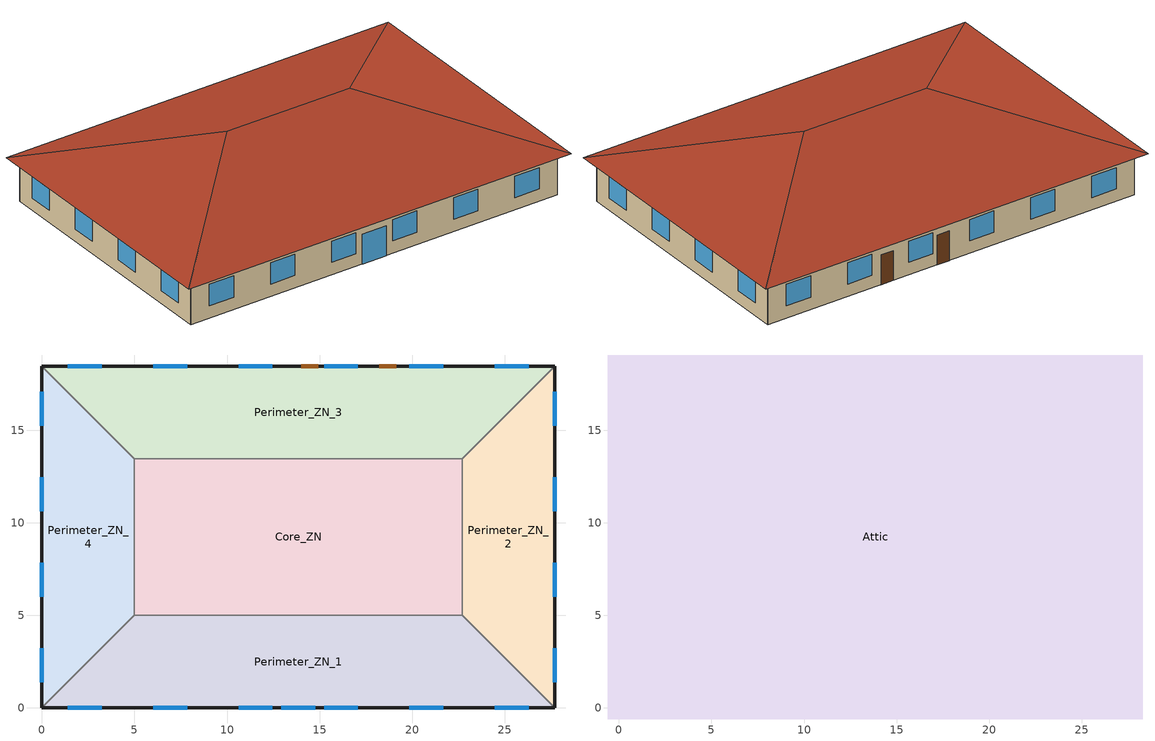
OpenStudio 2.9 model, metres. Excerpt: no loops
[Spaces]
Perimeter_ZN_1
 floor ground: 22.69,5 27.69,0 0,0 5,5 z0
 wall outside: 0,0 27.69,0 z0:3.05
 wall to Perimeter_ZN_4: 5,5 0,0 z0:3.05
 wall to Core_ZN: 22.69,5 5,5 z0:3.05
 wall to Perimeter_ZN_2: 27.69,0 22.69,5 z0:3.05
 window: 1.39,0 3.22,0 / 19.85,0 21.68,0 / 15.24,0 17.07,0 / 6.01,0 7.84,0 / 10.62,0 12.45,0 / 24.47,0 26.3,0 z0.9:2.42; 12.93,0 14.76,0 z0:2.13
Perimeter_ZN_2
 floor ground: 27.69,18.46 27.69,0 22.69,5 22.69,13.46 z0
 wall outside: 27.69,0 27.69,18.46 z0:3.05
 wall to Perimeter_ZN_3: 27.69,18.46 22.69,13.46 z0:3.05
 wall to Core_ZN: 22.69,13.46 22.69,5 z0:3.05
 window: 27.69,1.39 27.69,3.22 / 27.69,10.62 27.69,12.45 / 27.69,15.24 27.69,17.07 / 27.69,6.01 27.69,7.84 z0.9:2.42
Perimeter_ZN_3
 floor ground: 27.69,18.46 22.69,13.46 5,13.46 0,18.46 z0
 wall outside: 27.69,18.46 0,18.46 z0:3.05
 wall to Core_ZN: 5,13.46 22.69,13.46 z0:3.05
 wall to Perimeter_ZN_4: 0,18.46 5,13.46 z0:3.05
 window: 21.68,18.46 19.85,18.46 / 7.84,18.46 6.01,18.46 / 17.07,18.46 15.24,18.46 / 12.45,18.46 10.62,18.46 / 26.3,18.46 24.47,18.46 / 3.22,18.46 1.39,18.46 z0.9:2.42
 door: 14.91,18.46 14,18.46 / 19.13,18.46 18.22,18.46 z0:2.13
Perimeter_ZN_4
 floor ground: 0,18.46 5,13.46 5,5 0,0 z0
 wall outside: 0,18.46 0,0 z0:3.05
 wall to Core_ZN: 5,5 5,13.46 z0:3.05
 window: 0,3.22 0,1.39 / 0,12.45 0,10.62 / 0,7.84 0,6.01 / 0,17.07 0,15.24 z0.9:2.42
Core_ZN
 floor ground: 22.69,13.46 22.69,5 5,5 5,13.46 z0
Attic
 floor outside: 28.29,19.06 27.69,18.46 0,18.46 -0.6,19.06 z3.05; -0.6,19.06 0,18.46 0,0 -0.6,-0.6 z3.05; 28.29,19.06 28.29,-0.6 27.69,0 27.69,18.46 z3.05; 27.69,0 28.29,-0.6 -0.6,-0.6 0,0 z3.05
 floor to Perimeter_ZN_4: 0,18.46 5,13.46 5,5 0,0 z3.05
 floor to Perimeter_ZN_1: 22.69,5 27.69,0 0,0 5,5 z3.05
 floor to Perimeter_ZN_2: 27.69,18.46 27.69,0 22.69,5 22.69,13.46 z3.05
 floor to Core_ZN: 22.69,13.46 22.69,5 5,5 5,13.46 z3.05
 floor to Perimeter_ZN_3: 27.69,18.46 22.69,13.46 5,13.46 0,18.46 z3.05
 roof outside: 18.46,9.23,6.33 28.29,-0.6,3.05 28.29,19.06,3.05; 18.46,9.23,6.33 28.29,19.06,3.05 -0.6,19.06,3.05 9.23,9.23,6.33; 9.23,9.23,6.33 -0.6,-0.6,3.05 28.29,-0.6,3.05 18.46,9.23,6.33; 9.23,9.23,6.33 -0.6,19.06,3.05 -0.6,-0.6,3.05
[Schedule:Day]
OfficeLarge INFIL_SCH_PNNL SmrDsn|Wkdy Day: 6, 0, 1, 22, 0, 0.25, 24, 0, 1
OfficeLarge INFIL_SCH_PNNL WntrDsn|Sat Day: 6, 0, 1, 18, 0, 0.25, 24, 0, 1
Clothing Schedule Summer Clothes: 24, 0, 0.5
OfficeSmall BLDG_OCC_SCH Wkdy Day: 6, 0, 0, 7, 0, 0.11, 8, 0, 0.21, 12, 0, 1, 13, 0, 0.53, 17, 0, 1, 18, 0, 0.32, 22, 0, 0.11, 23, 0, 0.05, 24, 0, 0
OfficeSmall BLDG_LIGHT_SCH_2013 Default|Wkdy Day: 5, 0, 0.18, 6, 0, 0.23, 7, 0, 0.178641, 8, 0, 0.326215, 12, 0, 0.699031, 13, 0, 0.621361, 17, 0, 0.699031, 18, 0, 0.473788, 20, 0, 0.326215, 22, 0, 0.248544, 23, 0, 0.178641, 24, 0, 0.18
OfficeSmall BLDG_LIGHT_SCH_2013 Wknd Day: 24, 0, 0.18
OfficeSmall BLDG_EQUIP_SCH_2013 Default|Wkdy Day: 6, 0, 0.409478, 8, 0, 0.479753, 12, 0, 0.959505, 13, 0, 0.901935, 17, 0, 0.959505, 18, 0, 0.479753, 23, 0, 0.191901, 24, 0, 0.163791
OfficeSmall BLDG_EQUIP_SCH_2013 Wknd Day: 24, 0, 0.163791
OfficeSmall HVACOperationSchd SmrDsn|Wkdy Day: 6, 0, 0, 19, 0, 1, 24, 0, 0
OfficeSmall MinOA_MotorizedDamper_Sched SmrDsn|Wkdy Day: 7, 0, 0, 19, 0, 1, 24, 0, 0
OfficeSmall BLDG_SWH_SCH WntrDsn|SmrDsn|Wkdy Day: 7, 0, 0, 8, 0, 0.27, 9, 0, 0.55, 11, 0, 0.64, 12, 0, 0.82, 13, 0, 1, 14, 0, 0.91, 16, 0, 0.55, 17, 0, 0.73, 19, 0, 0.37, 20, 0, 0.18, 21, 0, 0.27, 22, 0, 0.09, 24, 0, 0
